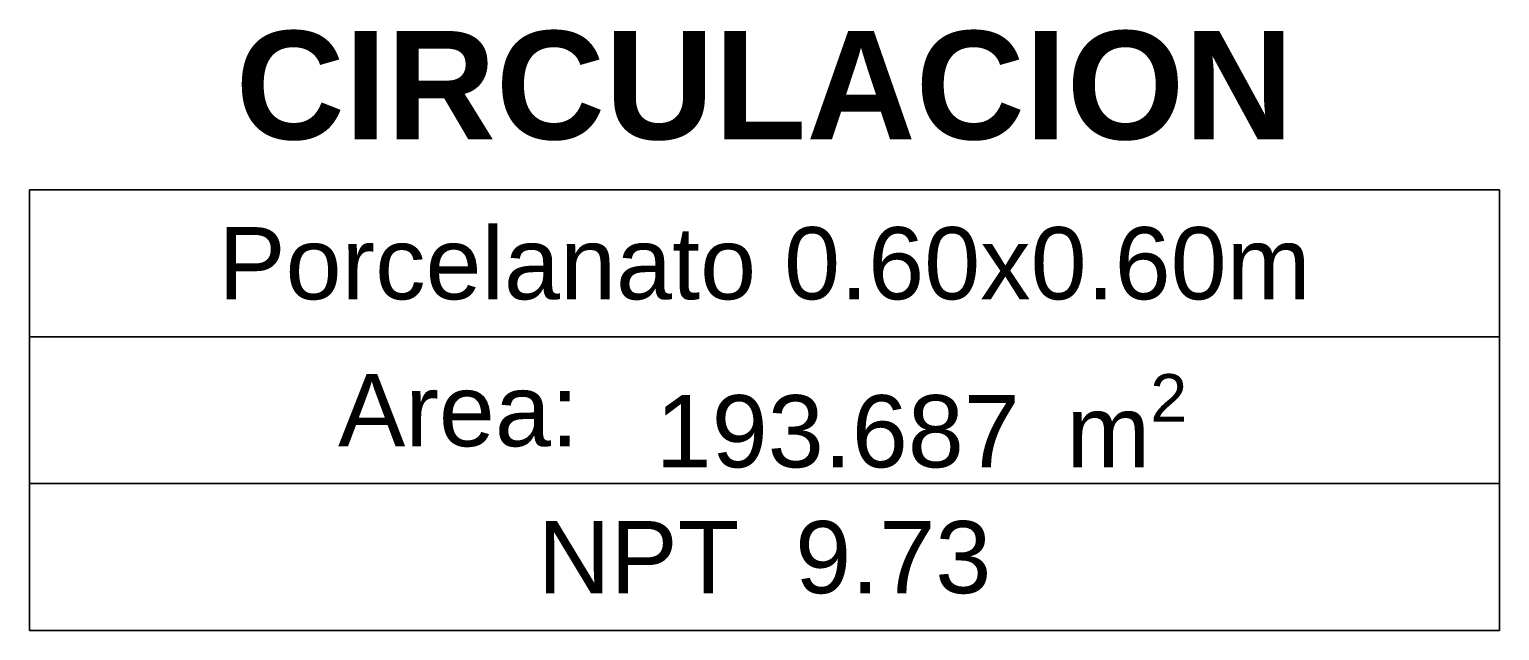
# Model space of a CAD drawing. Header units: inches. Extents: x -19 to 5698, y -728 to 92.
# Drawn here: x 216.845 to 218.883, y 27.626 to 28.459 of the extents above; entities that cross this region are included whole.
import ezdxf

# ---------------------------------------------------------------- set-up
doc = ezdxf.new("R2010")
doc.units = ezdxf.units.IN
doc.header["$MEASUREMENT"] = 0
doc.layers.add('02 _ ARQ _ ZON _ Espacio.3D', color=7, linetype='Continuous')
doc.styles.add('Estilo_Generado_1', font='swisseb.ttf')
doc.styles.add('Estilo_Generado_7', font='swisse.ttf')

msp = doc.modelspace()

# ---------------------------------------------------------------- linework, layer by layer
at = {"layer": '02 _ ARQ _ ZON _ Espacio.3D', "color": 251, "linetype": 'Continuous', "lineweight": 13}
for p, q in [((218.8833, 28.2371), (216.8451, 28.2371)), ((216.8451, 28.2371), (216.8451, 27.6263)), ((216.8451, 28.2371), (218.8833, 28.2371)), ((216.8451, 28.0335), (216.8451, 28.2371)), ((218.8833, 27.6263), (218.8833, 28.2371)), ((218.8833, 28.2371), (218.8833, 28.0335)), ((218.8833, 28.0335), (216.8451, 28.0335)), ((216.8451, 28.0335), (218.8833, 28.0335)), ((216.8451, 27.8299), (216.8451, 28.0335)), ((218.8833, 28.0335), (218.8833, 27.8299)), ((218.8833, 27.8299), (216.8451, 27.8299)), ((216.8451, 27.8299), (218.8833, 27.8299)), ((216.8451, 27.6263), (216.8451, 27.8299)), ((218.8833, 27.8299), (218.8833, 27.6263)), ((216.8451, 27.6263), (218.8833, 27.6263)), ((218.8833, 27.6263), (216.8451, 27.6263))]:
    msp.add_line(p, q, dxfattribs=at)

# ---------------------------------------------------------------- texts
at = {"layer": '02 _ ARQ _ ZON _ Espacio.3D', "color": 251, "lineweight": 25, "attachment_point": 2}
for s, insert, char_height, style in [('\\A1;{\\pqc;\\pt0;\\fSwis721 Ex BT|b1|i0|c0|p34;CIRCULACION}', (217.8642, 28.457), 0.15, 'Estilo_Generado_1'), ('\\A1;{\\pqc;\\pt0;\\fSwis721 Ex BT|b0|i0|c238|p34;Porcelanato 0.60x0.60m}', (217.8642, 28.1853), 0.1, 'Estilo_Generado_7'), ('\\A1;{\\pqc;\\pt0;\\fSwis721 Ex BT|b0|i0|c238|p34;Area: }', (217.44, 27.9817), 0.1, 'Estilo_Generado_7'), ('\\A1;{\\pqc;\\pt0,0.3;\\fSwis721 Ex BT|b0|i0|c238|p34;193.687\\fSwis721 Ex BT|b0|i0|c238|p34;\\A1{\\H.66x;\\S^  ;}\\fSwis721 Ex BT|b0|i0|c238|p34; m\\fSwis721 Ex BT|b0|i0|c238|p34;\\A1{\\H.66x;\\S2^  ;}}', (218.0818, 27.9817), 0.1, 'Estilo_Generado_7'), ('\\A1;{\\pqc;\\pt0;\\fSwis721 Ex BT|b0|i0|c238|p34;NPT  9.73}', (217.8642, 27.7781), 0.1, 'Estilo_Generado_7')]:
    msp.add_mtext(s, dxfattribs=dict(at, insert=insert, char_height=char_height, style=style))

doc.saveas('drawing.dxf')
